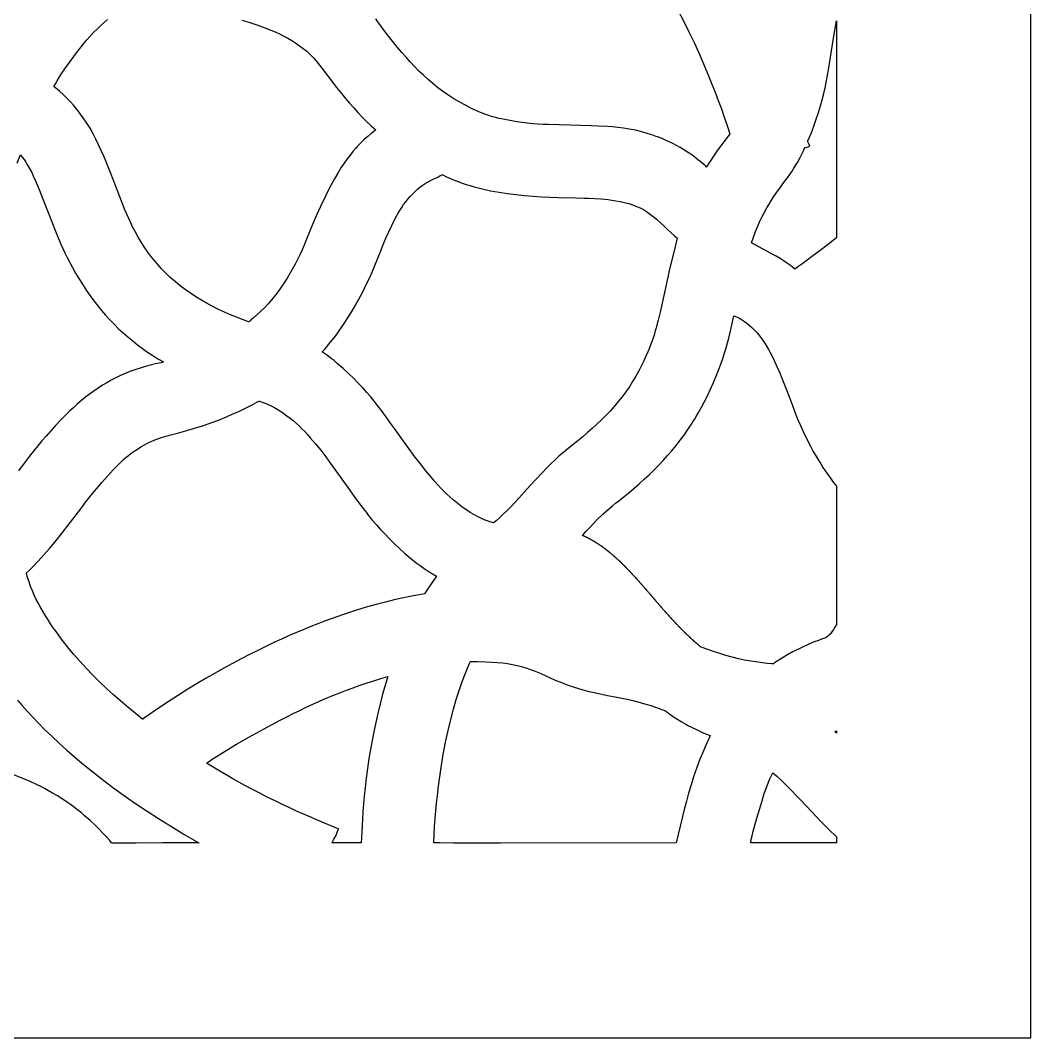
# Model space of a CAD drawing. Extents: x -255 to 255, y -78 to 122.
# Drawn here: x 151.3 to 255.3, y -77.9 to 26.8 of the extents above; entities that cross this region are included whole.
import ezdxf

# ---------------------------------------------------------------- set-up
doc = ezdxf.new("R2010")
doc.units = 0
doc.header["$MEASUREMENT"] = 0
doc.layers.add('LAYER_1', color=18, linetype='CONTINUOUS')

msp = doc.modelspace()

# ---------------------------------------------------------------- linework, layer by layer
at = {"layer": 'LAYER_1'}
for points in [[(-254.71, -77.88), (255.29, -77.88), (255.29, 122.12), (-254.71, 122.12)], [(231.83, 1.82), (231.41, 1.52), (231, 1.24), (230.55, 1.59), (230.15, 1.88), (229.8, 2.13), (229.5, 2.32), (229.07, 2.57), (228.89, 2.67), (226.54, 3.93), (226.75, 4.53), (226.97, 5.1), (227.19, 5.65), (227.42, 6.16), (227.65, 6.65), (227.89, 7.1), (228.12, 7.53), (228.36, 7.93), (228.59, 8.31), (228.81, 8.66), (229.24, 9.28), (229.63, 9.81), (229.96, 10.25), (230.24, 10.62), (230.49, 10.98), (230.72, 11.31), (230.92, 11.63), (231.27, 12.21), (231.54, 12.71), (231.89, 13.42), (231.98, 13.62), (232.03, 13.71), (232.06, 13.74), (232.11, 13.76), (232.22, 13.78), (232.37, 13.82), (232.54, 13.87), (232.47, 14.05), (232.4, 14.21), (232.36, 14.33), (232.36, 14.38), (232.36, 14.42), (232.68, 15.19), (232.97, 15.93), (233.22, 16.66), (233.45, 17.36), (233.65, 18.03), (233.83, 18.67), (233.98, 19.29), (234.12, 19.88), (234.23, 20.44), (234.34, 20.98), (234.5, 21.95), (234.63, 22.79), (234.74, 23.49), (235.02, 25.21), (235.15, 26.01), (235.29, 26.77), (235.29, 4.44), (234.46, 3.79), (233.61, 3.13), (232.73, 2.48)], [(194.11, 10.61), (194.32, 10.73), (194.5, 10.85), (194.58, 10.89), (194.65, 10.92), (194.7, 10.93), (194.75, 10.92), (195.14, 10.74), (195.54, 10.56), (195.94, 10.39), (196.34, 10.24), (196.75, 10.09), (197.16, 9.95), (197.57, 9.83), (197.99, 9.71), (198.41, 9.59), (198.83, 9.49), (199.69, 9.3), (200.55, 9.14), (201.42, 9.01), (202.29, 8.9), (203.17, 8.81), (204.05, 8.74), (204.93, 8.68), (205.81, 8.64), (206.69, 8.61), (208.44, 8.56), (209.27, 8.55), (209.8, 8.54), (210.4, 8.51), (211.06, 8.46), (211.79, 8.38), (212.18, 8.32), (212.59, 8.26), (213.01, 8.18), (213.45, 8.09), (213.9, 7.98), (214.31, 7.85), (214.7, 7.69), (215.07, 7.53), (215.41, 7.35), (215.72, 7.16), (216.02, 6.96), (216.29, 6.76), (216.55, 6.56), (216.78, 6.36), (217.19, 5.98), (217.54, 5.64), (217.83, 5.36), (218.29, 4.96), (218.62, 4.67), (218.83, 4.49), (218.88, 4.43), (218.9, 4.4), (218.5, 2.83), (218.15, 1.37), (217.58, -1.16), (217.14, -3.19), (216.94, -4.01), (216.85, -4.36), (216.76, -4.69), (216.72, -4.83), (216.64, -5.13), (216.51, -5.57), (216.31, -6.16), (216.18, -6.5), (216.04, -6.88), (215.87, -7.29), (215.67, -7.73), (215.45, -8.2), (215.21, -8.7), (214.93, -9.23), (214.63, -9.79), (214.31, -10.34), (213.97, -10.88), (213.61, -11.4), (213.23, -11.91), (212.83, -12.41), (212.41, -12.9), (211.98, -13.38), (211.54, -13.84), (211.09, -14.3), (210.62, -14.74), (210.14, -15.18), (209.66, -15.6), (209.17, -16.02), (208.68, -16.43), (207.68, -17.23), (207.21, -17.6), (206.76, -17.99), (206.32, -18.39), (205.89, -18.81), (205.47, -19.23), (205.05, -19.66), (204.24, -20.54), (203.43, -21.43), (202.63, -22.32), (202.22, -22.76), (201.8, -23.2), (201.39, -23.63), (200.96, -24.04), (200.56, -24.42), (200.25, -24.69), (200.05, -24.84), (199.99, -24.88), (199.96, -24.89), (199.55, -24.75), (199.14, -24.6), (198.74, -24.43), (198.35, -24.24), (197.97, -24.04), (197.59, -23.82), (197.22, -23.59), (196.86, -23.34), (196.51, -23.08), (196.16, -22.8), (195.83, -22.52), (195.49, -22.22), (195.17, -21.92), (194.85, -21.6), (194.53, -21.28), (194.22, -20.95), (193.92, -20.61), (193.62, -20.26), (193.03, -19.55), (192.46, -18.83), (191.9, -18.09), (190.82, -16.61), (189.78, -15.16), (189.38, -14.61), (188.91, -13.95), (188.36, -13.2), (188.04, -12.8), (187.7, -12.37), (187.34, -11.93), (186.94, -11.47), (186.52, -11), (186.06, -10.51), (185.57, -10.01), (185.05, -9.5), (184.49, -8.99), (183.9, -8.47), (183.57, -8.19), (183.28, -7.96), (182.8, -7.61), (182.49, -7.4), (182.36, -7.32), (182.34, -7.3), (182.33, -7.29), (182.34, -7.28), (182.36, -7.27), (182.38, -7.26), (182.41, -7.23), (182.6, -7.02), (182.79, -6.8), (183.04, -6.51), (183.35, -6.13), (183.7, -5.67), (184.1, -5.12), (184.54, -4.48), (184.99, -3.79), (185.4, -3.13), (185.78, -2.48), (186.13, -1.85), (186.45, -1.24), (186.75, -0.66), (187.02, -0.09), (187.27, 0.44), (187.7, 1.44), (188.06, 2.34), (188.37, 3.11), (188.63, 3.76), (188.91, 4.41), (189.2, 5.07), (189.5, 5.72), (189.82, 6.36), (189.98, 6.67), (190.16, 6.98), (190.34, 7.28), (190.53, 7.58), (190.73, 7.87), (190.94, 8.16), (191.16, 8.43), (191.4, 8.7), (191.66, 8.98), (191.92, 9.22), (192.16, 9.45), (192.4, 9.65), (192.63, 9.82), (192.85, 9.97), (193.06, 10.1), (193.25, 10.22), (193.58, 10.39), (193.84, 10.51), (194.02, 10.58)], [(224.72, -3.57), (224.84, -3.62), (225.08, -3.72), (225.23, -3.8), (225.41, -3.9), (225.62, -4.02), (225.84, -4.17), (226.07, -4.35), (226.32, -4.55), (226.58, -4.78), (226.85, -5.05), (227.12, -5.34), (227.4, -5.68), (227.67, -6.06), (227.95, -6.47), (228.29, -7.03), (228.6, -7.6), (228.89, -8.19), (229.17, -8.78), (229.43, -9.38), (229.68, -9.98), (230.16, -11.21), (230.62, -12.44), (231.09, -13.67), (231.33, -14.28), (231.59, -14.88), (231.86, -15.48), (232.15, -16.07), (232.61, -16.99), (232.91, -17.55), (233.26, -18.16), (233.67, -18.83), (233.89, -19.18), (234.14, -19.55), (234.4, -19.92), (234.67, -20.3), (234.97, -20.7), (235.29, -21.1), (235.29, -35.36), (235.13, -35.63), (234.98, -35.88), (234.82, -36.1), (234.67, -36.3), (234.52, -36.46), (234.37, -36.6), (234.23, -36.7), (234.09, -36.77), (233.76, -36.87), (233.43, -36.99), (232.99, -37.15), (232.45, -37.38), (231.81, -37.67), (231.45, -37.84), (231.07, -38.03), (230.67, -38.24), (230.24, -38.48), (229.62, -38.84), (229.18, -39.12), (228.91, -39.31), (228.8, -39.39), (228.74, -39.4), (228.61, -39.4), (228.16, -39.36), (227.45, -39.27), (226.49, -39.13), (225.84, -39.01), (225.19, -38.87), (224.55, -38.71), (223.91, -38.53), (223.27, -38.34), (222.64, -38.13), (221.38, -37.7), (221.38, -37.7), (221.38, -37.7), (221.38, -37.7), (221.38, -37.7), (221.38, -37.7), (221.38, -37.7), (221.38, -37.7), (221.38, -37.7), (221.38, -37.7), (221.37, -37.7), (221.37, -37.7), (221.37, -37.7), (221.36, -37.69), (221.35, -37.68), (221.34, -37.67), (221.33, -37.66), (221.31, -37.65), (221.3, -37.63), (221.28, -37.62), (221.26, -37.6), (221.24, -37.59), (221.22, -37.57), (221.2, -37.55), (221.17, -37.53), (221.13, -37.5), (221.08, -37.46), (221.04, -37.42), (221.02, -37.4), (221, -37.39), (220.98, -37.37), (220.96, -37.35), (220.94, -37.34), (220.92, -37.32), (220.9, -37.31), (220.89, -37.3), (220.88, -37.29), (220.87, -37.28), (220.86, -37.27), (220.85, -37.26), (220.85, -37.26), (220.84, -37.26), (220.84, -37.26), (220.84, -37.26), (220.84, -37.26), (220.84, -37.25), (220.84, -37.25), (220.84, -37.25), (220.83, -37.25), (220.83, -37.24), (220.82, -37.23), (220.81, -37.23), (220.79, -37.21), (220.78, -37.2), (220.76, -37.19), (220.75, -37.17), (220.73, -37.16), (220.71, -37.14), (220.69, -37.12), (220.67, -37.1), (220.62, -37.06), (220.53, -36.98), (220.49, -36.94), (220.47, -36.92), (220.45, -36.91), (220.43, -36.89), (220.41, -36.87), (220.39, -36.86), (220.38, -36.84), (220.36, -36.83), (220.35, -36.82), (220.34, -36.8), (220.33, -36.8), (220.32, -36.79), (220.32, -36.79), (220.31, -36.78), (220.31, -36.78), (220.31, -36.78), (220.31, -36.78), (220.31, -36.78), (220.31, -36.78), (220.31, -36.78), (220.31, -36.78), (220.3, -36.77), (220.3, -36.77), (220.3, -36.77), (220.29, -36.76), (220.28, -36.75), (220.27, -36.74), (220.25, -36.73), (220.24, -36.71), (220.22, -36.7), (220.2, -36.68), (220.19, -36.66), (220.17, -36.64), (220.15, -36.62), (220.12, -36.6), (220.08, -36.56), (219.99, -36.48), (219.95, -36.44), (219.93, -36.42), (219.91, -36.4), (219.89, -36.38), (219.87, -36.37), (219.86, -36.35), (219.84, -36.34), (219.83, -36.32), (219.81, -36.31), (219.8, -36.3), (219.8, -36.29), (219.79, -36.29), (219.79, -36.29), (219.79, -36.28), (219.79, -36.28), (219.78, -36.28), (219.78, -36.28), (219.78, -36.28), (219.78, -36.28), (219.78, -36.28), (219.78, -36.28), (219.78, -36.28), (219.77, -36.27), (219.77, -36.27), (219.77, -36.26), (219.76, -36.26), (219.75, -36.24), (219.73, -36.23), (219.72, -36.22), (219.7, -36.2), (219.69, -36.18), (219.67, -36.16), (219.65, -36.15), (219.63, -36.13), (219.61, -36.1), (219.59, -36.08), (219.54, -36.04), (219.5, -35.99), (219.45, -35.95), (219.43, -35.93), (219.41, -35.91), (219.39, -35.89), (219.37, -35.87), (219.36, -35.85), (219.34, -35.84), (219.32, -35.82), (219.31, -35.81), (219.3, -35.79), (219.29, -35.78), (219.28, -35.77), (219.27, -35.77), (219.27, -35.77), (219.27, -35.76), (219.27, -35.76), (219.26, -35.76), (219.26, -35.76), (219.26, -35.76), (219.26, -35.76), (219.26, -35.76), (219.26, -35.76), (219.26, -35.75), (219.25, -35.75), (219.25, -35.75), (219.24, -35.74), (219.23, -35.72), (219.22, -35.71), (219.2, -35.7), (219.19, -35.68), (219.17, -35.66), (219.15, -35.64), (219.13, -35.63), (219.12, -35.6), (219.09, -35.58), (219.05, -35.54), (219.01, -35.49), (218.97, -35.45), (218.92, -35.4), (218.9, -35.38), (218.88, -35.36), (218.86, -35.34), (218.84, -35.32), (218.83, -35.3), (218.81, -35.29), (218.8, -35.27), (218.78, -35.26), (218.77, -35.25), (218.76, -35.24), (218.76, -35.23), (218.76, -35.23), (218.75, -35.23), (218.75, -35.22), (218.75, -35.22), (218.75, -35.22), (218.75, -35.22), (218.75, -35.22), (218.75, -35.22), (218.75, -35.22), (218.74, -35.22), (218.74, -35.21), (218.74, -35.21), (218.74, -35.21), (218.73, -35.2), (218.73, -35.2), (218.72, -35.19), (218.71, -35.17), (218.69, -35.16), (218.68, -35.14), (218.66, -35.13), (218.64, -35.11), (218.63, -35.09), (218.61, -35.07), (218.59, -35.05), (218.57, -35.02), (218.52, -34.98), (218.48, -34.93), (218.44, -34.88), (218.42, -34.86), (218.39, -34.84), (218.37, -34.82), (218.36, -34.8), (218.34, -34.78), (218.32, -34.76), (218.3, -34.74), (218.29, -34.72), (218.28, -34.71), (218.26, -34.7), (218.25, -34.69), (218.25, -34.68), (218.25, -34.68), (218.24, -34.67), (218.24, -34.67), (218.24, -34.67), (218.24, -34.67), (218.24, -34.67), (218.24, -34.67), (218.23, -34.66), (218.23, -34.66), (218.23, -34.66), (218.23, -34.66), (218.23, -34.66), (218.23, -34.65), (218.22, -34.65), (218.22, -34.65), (218.21, -34.64), (218.2, -34.62), (218.18, -34.61), (218.17, -34.59), (218.15, -34.57), (218.14, -34.56), (218.12, -34.54), (218.1, -34.51), (218.08, -34.49), (218.06, -34.47), (218.04, -34.45), (218, -34.4), (217.95, -34.35), (217.91, -34.3), (217.89, -34.28), (217.87, -34.26), (217.85, -34.24), (217.83, -34.22), (217.82, -34.2), (217.8, -34.18), (217.78, -34.16), (217.77, -34.15), (217.76, -34.13), (217.75, -34.12), (217.74, -34.11), (217.74, -34.11), (217.73, -34.1), (217.73, -34.1), (217.73, -34.1), (217.73, -34.1), (217.73, -34.1), (217.73, -34.1), (217.72, -34.09), (217.72, -34.09), (217.72, -34.09), (217.72, -34.09), (217.71, -34.08), (217.71, -34.08), (217.7, -34.07), (217.69, -34.06), (217.68, -34.04), (217.67, -34.03), (217.65, -34.01), (217.63, -33.99), (217.62, -33.97), (217.6, -33.95), (217.58, -33.93), (217.56, -33.9), (217.52, -33.86), (217.43, -33.76), (217.39, -33.71), (217.37, -33.69), (217.35, -33.67), (217.33, -33.65), (217.31, -33.62), (217.3, -33.61), (217.28, -33.59), (217.27, -33.57), (217.25, -33.56), (217.24, -33.55), (217.23, -33.54), (217.23, -33.53), (217.23, -33.53), (217.22, -33.52), (217.22, -33.52), (217.22, -33.52), (217.22, -33.52), (217.22, -33.52), (217.22, -33.52), (217.22, -33.52), (217.21, -33.51), (217.21, -33.51), (217.21, -33.51), (217.21, -33.5), (217.2, -33.5), (217.2, -33.49), (217.19, -33.48), (217.18, -33.47), (217.16, -33.45), (217.15, -33.44), (217.13, -33.42), (217.11, -33.4), (217.1, -33.38), (217.08, -33.35), (217.06, -33.33), (217.04, -33.31), (216.99, -33.26), (216.91, -33.16), (216.89, -33.14), (216.87, -33.11), (216.85, -33.09), (216.83, -33.07), (216.81, -33.05), (216.79, -33.03), (216.78, -33.01), (216.76, -32.99), (216.75, -32.98), (216.74, -32.96), (216.73, -32.95), (216.73, -32.95), (216.72, -32.94), (216.72, -32.94), (216.72, -32.94), (216.71, -32.94), (216.71, -32.93), (216.71, -32.93), (216.71, -32.93), (216.71, -32.93), (216.71, -32.93), (216.71, -32.93), (216.71, -32.93), (216.7, -32.92), (216.7, -32.92), (216.7, -32.92), (216.69, -32.91), (216.68, -32.9), (216.67, -32.89), (216.66, -32.87), (216.65, -32.86), (216.63, -32.84), (216.61, -32.82), (216.6, -32.8), (216.58, -32.78), (216.56, -32.75), (216.54, -32.73), (216.52, -32.7), (216.47, -32.66), (216.43, -32.61), (216.39, -32.56), (216.37, -32.53), (216.35, -32.51), (216.33, -32.49), (216.31, -32.47), (216.29, -32.45), (216.28, -32.43), (216.26, -32.41), (216.25, -32.39), (216.24, -32.38), (216.23, -32.37), (216.22, -32.36), (216.22, -32.36), (216.21, -32.35), (216.21, -32.35), (216.21, -32.35), (216.21, -32.35), (216.21, -32.34), (216.2, -32.34), (216.2, -32.34), (216.2, -32.34), (216.2, -32.34), (216.2, -32.34), (216.2, -32.33), (216.19, -32.33), (216.19, -32.33), (216.18, -32.32), (216.18, -32.32), (216.17, -32.3), (216.16, -32.29), (216.14, -32.27), (216.13, -32.25), (216.11, -32.23), (216.09, -32.21), (216.07, -32.19), (216.06, -32.17), (216.03, -32.15), (215.99, -32.1), (215.95, -32.05), (215.91, -32), (215.86, -31.95), (215.84, -31.93), (215.82, -31.9), (215.81, -31.88), (215.79, -31.86), (215.77, -31.84), (215.76, -31.82), (215.74, -31.81), (215.73, -31.79), (215.72, -31.78), (215.71, -31.78), (215.71, -31.77), (215.71, -31.77), (215.7, -31.76), (215.7, -31.76), (215.7, -31.76), (215.7, -31.75), (215.7, -31.75), (215.69, -31.75), (215.69, -31.75), (215.69, -31.75), (215.69, -31.75), (215.69, -31.75), (215.69, -31.74), (215.68, -31.74), (215.68, -31.73), (215.67, -31.73), (215.66, -31.72), (215.65, -31.7), (215.64, -31.69), (215.62, -31.67), (215.61, -31.65), (215.59, -31.63), (215.57, -31.61), (215.55, -31.59), (215.53, -31.56), (215.51, -31.54), (215.47, -31.49), (215.42, -31.44), (215.38, -31.39), (215.36, -31.37), (215.34, -31.34), (215.32, -31.32), (215.3, -31.3), (215.28, -31.28), (215.26, -31.26), (215.25, -31.24), (215.23, -31.22), (215.22, -31.21), (215.21, -31.2), (215.2, -31.18), (215.19, -31.18), (215.19, -31.18), (215.19, -31.17), (215.18, -31.17), (215.18, -31.17), (215.18, -31.17), (215.18, -31.16), (215.18, -31.16), (215.18, -31.16), (215.18, -31.16), (215.18, -31.16), (215.17, -31.16), (215.17, -31.16), (215.17, -31.15), (215.17, -31.15), (215.16, -31.14), (215.15, -31.13), (215.14, -31.12), (215.13, -31.1), (215.11, -31.09), (215.09, -31.07), (215.08, -31.05), (215.06, -31.03), (215.04, -31.01), (215.02, -30.98), (215, -30.96), (214.98, -30.94), (214.89, -30.84), (214.84, -30.79), (214.82, -30.77), (214.8, -30.74), (214.78, -30.72), (214.76, -30.7), (214.75, -30.68), (214.73, -30.66), (214.71, -30.64), (214.7, -30.63), (214.69, -30.62), (214.68, -30.6), (214.67, -30.6), (214.67, -30.59), (214.67, -30.59), (214.66, -30.59), (214.66, -30.58), (214.66, -30.58), (214.66, -30.58), (214.66, -30.58), (214.66, -30.58), (214.66, -30.58), (214.65, -30.58), (214.65, -30.57), (214.65, -30.57), (214.65, -30.57), (214.64, -30.56), (214.64, -30.56), (214.63, -30.55), (214.62, -30.54), (214.61, -30.53), (214.59, -30.51), (214.58, -30.49), (214.56, -30.47), (214.54, -30.45), (214.52, -30.43), (214.5, -30.41), (214.48, -30.39), (214.43, -30.34), (214.34, -30.24), (214.3, -30.19), (214.28, -30.17), (214.26, -30.15), (214.24, -30.13), (214.22, -30.11), (214.2, -30.09), (214.19, -30.07), (214.17, -30.06), (214.16, -30.04), (214.15, -30.03), (214.14, -30.02), (214.14, -30.02), (214.14, -30.02), (214.13, -30.01), (214.13, -30.01), (214.13, -30.01), (214.13, -30), (214.13, -30), (214.12, -30), (214.12, -30), (214.12, -30), (214.12, -30), (214.12, -30), (214.11, -29.99), (214.11, -29.99), (214.11, -29.98), (214.1, -29.98), (214.09, -29.97), (214.08, -29.95), (214.06, -29.94), (214.05, -29.92), (214.03, -29.9), (214.01, -29.88), (213.99, -29.86), (213.97, -29.84), (213.95, -29.82), (213.93, -29.8), (213.88, -29.75), (213.83, -29.7), (213.79, -29.65), (213.77, -29.63), (213.74, -29.61), (213.72, -29.59), (213.7, -29.56), (213.68, -29.54), (213.67, -29.53), (213.65, -29.51), (213.63, -29.49), (213.62, -29.48), (213.61, -29.47), (213.6, -29.46), (213.59, -29.45), (213.59, -29.45), (213.59, -29.44), (213.58, -29.44), (213.58, -29.44), (213.58, -29.44), (213.58, -29.44), (213.58, -29.44), (213.58, -29.44), (213.58, -29.43), (213.58, -29.43), (213.57, -29.43), (213.57, -29.43), (213.57, -29.42), (213.56, -29.42), (213.56, -29.42), (213.55, -29.4), (213.53, -29.39), (213.52, -29.38), (213.5, -29.36), (213.49, -29.34), (213.47, -29.33), (213.45, -29.31), (213.43, -29.29), (213.4, -29.26), (213.38, -29.24), (213.36, -29.22), (213.31, -29.17), (213.26, -29.12), (213.22, -29.08), (213.19, -29.06), (213.17, -29.03), (213.15, -29.01), (213.13, -28.99), (213.11, -28.97), (213.09, -28.96), (213.08, -28.94), (213.06, -28.93), (213.05, -28.91), (213.04, -28.9), (213.03, -28.9), (213.03, -28.89), (213.02, -28.89), (213.02, -28.89), (213.02, -28.89), (213.02, -28.88), (213.01, -28.88), (213.01, -28.88), (213.01, -28.88), (213.01, -28.88), (213.01, -28.88), (213.01, -28.88), (213.01, -28.87), (213, -28.87), (213, -28.87), (213, -28.86), (212.99, -28.86), (212.98, -28.85), (212.97, -28.84), (212.96, -28.83), (212.94, -28.81), (212.92, -28.8), (212.9, -28.78), (212.88, -28.76), (212.86, -28.74), (212.84, -28.72), (212.82, -28.7), (212.77, -28.65), (212.72, -28.61), (212.67, -28.56), (212.62, -28.52), (212.6, -28.5), (212.57, -28.48), (212.55, -28.46), (212.53, -28.44), (212.51, -28.42), (212.49, -28.41), (212.48, -28.39), (212.46, -28.38), (212.45, -28.37), (212.45, -28.36), (212.44, -28.36), (212.44, -28.35), (212.43, -28.35), (212.43, -28.35), (212.43, -28.35), (212.43, -28.34), (212.43, -28.34), (212.43, -28.34), (212.42, -28.34), (212.42, -28.34), (212.42, -28.34), (212.42, -28.34), (212.41, -28.33), (212.41, -28.33), (212.4, -28.32), (212.4, -28.32), (212.39, -28.31), (212.37, -28.3), (212.35, -28.28), (212.34, -28.27), (212.32, -28.25), (212.3, -28.23), (212.27, -28.21), (212.25, -28.19), (212.22, -28.17), (212.2, -28.15), (212.15, -28.11), (212.1, -28.07), (212.04, -28.02), (212.02, -28), (211.99, -27.98), (211.97, -27.96), (211.95, -27.94), (211.92, -27.92), (211.9, -27.91), (211.89, -27.89), (211.87, -27.87), (211.85, -27.86), (211.84, -27.85), (211.83, -27.85), (211.83, -27.84), (211.82, -27.84), (211.82, -27.83), (211.82, -27.83), (211.81, -27.83), (211.81, -27.83), (211.81, -27.82), (211.81, -27.82), (211.81, -27.82), (211.81, -27.82), (211.81, -27.82), (211.8, -27.82), (211.8, -27.82), (211.8, -27.82), (211.79, -27.81), (211.79, -27.81), (211.78, -27.81), (211.78, -27.8), (211.77, -27.8), (211.75, -27.78), (211.74, -27.77), (211.72, -27.76), (211.7, -27.74), (211.68, -27.72), (211.65, -27.71), (211.63, -27.69), (211.6, -27.67), (211.58, -27.65), (211.55, -27.63), (211.44, -27.55), (211.38, -27.5), (211.36, -27.48), (211.33, -27.47), (211.31, -27.45), (211.28, -27.43), (211.26, -27.41), (211.24, -27.4), (211.22, -27.38), (211.21, -27.37), (211.19, -27.36), (211.18, -27.35), (211.18, -27.35), (211.17, -27.35), (211.17, -27.34), (211.16, -27.34), (211.16, -27.34), (211.16, -27.33), (211.15, -27.33), (211.15, -27.33), (211.15, -27.33), (211.15, -27.33), (211.15, -27.33), (211.15, -27.33), (211.15, -27.33), (211.14, -27.32), (211.14, -27.32), (211.13, -27.32), (211.13, -27.32), (211.12, -27.31), (211.12, -27.31), (211.1, -27.3), (211.08, -27.29), (211.06, -27.27), (211.04, -27.26), (211.02, -27.24), (211, -27.23), (210.97, -27.21), (210.94, -27.19), (210.91, -27.17), (210.86, -27.13), (210.74, -27.06), (210.71, -27.04), (210.68, -27.02), (210.65, -27), (210.63, -26.98), (210.6, -26.97), (210.58, -26.95), (210.56, -26.93), (210.53, -26.92), (210.52, -26.91), (210.5, -26.9), (210.49, -26.89), (210.49, -26.89), (210.48, -26.88), (210.47, -26.88), (210.47, -26.88), (210.46, -26.87), (210.46, -26.87), (210.46, -26.87), (210.46, -26.87), (210.46, -26.87), (210.45, -26.87), (210.45, -26.87), (210.45, -26.87), (210.45, -26.86), (210.44, -26.86), (210.44, -26.86), (210.43, -26.86), (210.43, -26.85), (210.42, -26.85), (210.41, -26.84), (210.41, -26.84), (210.39, -26.83), (210.37, -26.82), (210.34, -26.81), (210.32, -26.79), (210.29, -26.78), (210.27, -26.76), (210.24, -26.75), (210.21, -26.73), (210.18, -26.71), (210.12, -26.68), (210.05, -26.64), (209.99, -26.61), (209.96, -26.59), (209.93, -26.57), (209.9, -26.56), (209.87, -26.54), (209.85, -26.52), (209.82, -26.51), (209.8, -26.5), (209.78, -26.49), (209.76, -26.48), (209.75, -26.47), (209.74, -26.47), (209.74, -26.46), (209.73, -26.46), (209.72, -26.46), (209.72, -26.45), (209.71, -26.45), (209.71, -26.45), (209.71, -26.45), (209.71, -26.45), (209.71, -26.45), (209.71, -26.45), (209.7, -26.45), (209.7, -26.44), (209.69, -26.44), (209.68, -26.44), (209.67, -26.43), (209.66, -26.43), (209.64, -26.42), (209.63, -26.41), (209.61, -26.4), (209.59, -26.39), (209.57, -26.38), (209.55, -26.38), (209.53, -26.37), (209.48, -26.34), (209.44, -26.32), (209.39, -26.3), (209.34, -26.28), (209.32, -26.27), (209.3, -26.26), (209.28, -26.25), (209.26, -26.24), (209.24, -26.23), (209.22, -26.22), (209.2, -26.22), (209.19, -26.21), (209.18, -26.2), (209.17, -26.2), (209.16, -26.2), (209.15, -26.19), (209.15, -26.19), (209.15, -26.19), (209.15, -26.19), (209.54, -25.74), (209.92, -25.33), (210.28, -24.94), (210.62, -24.59), (211.24, -23.99), (211.78, -23.51), (212.22, -23.13), (212.56, -22.86), (212.9, -22.61), (213.43, -22.18), (213.96, -21.75), (214.48, -21.31), (214.99, -20.86), (215.5, -20.4), (216, -19.94), (216.49, -19.46), (216.97, -18.97), (217.44, -18.48), (217.9, -17.97), (218.35, -17.46), (218.78, -16.93), (219.2, -16.39), (219.6, -15.85), (219.99, -15.29), (220.36, -14.72), (220.51, -14.49), (220.66, -14.26), (220.85, -13.94), (221.09, -13.54), (221.36, -13.06), (221.67, -12.48), (222, -11.82), (222.34, -11.12), (222.64, -10.44), (222.91, -9.79), (223.16, -9.16), (223.38, -8.55), (223.59, -7.96), (223.77, -7.4), (223.93, -6.86), (224.07, -6.35), (224.2, -5.87), (224.41, -4.98), (224.58, -4.21)], [(175.89, -12.35), (176.27, -12.49), (176.65, -12.64), (177.01, -12.8), (177.37, -12.99), (177.72, -13.18), (178.06, -13.4), (178.39, -13.62), (178.72, -13.86), (179.04, -14.1), (179.35, -14.36), (179.66, -14.63), (179.96, -14.91), (180.26, -15.2), (180.55, -15.5), (180.83, -15.81), (181.11, -16.12), (181.66, -16.76), (182.19, -17.42), (182.71, -18.1), (183.21, -18.78), (184.2, -20.16), (185.16, -21.5), (185.55, -22.04), (186.01, -22.68), (186.55, -23.41), (186.86, -23.8), (187.19, -24.22), (187.54, -24.65), (187.93, -25.09), (188.34, -25.56), (188.78, -26.03), (189.26, -26.52), (189.76, -27.02), (190.3, -27.53), (190.87, -28.04), (191.25, -28.37), (191.64, -28.69), (192.03, -29), (192.44, -29.29), (192.85, -29.58), (193.27, -29.86), (193.69, -30.13), (194.12, -30.39), (193.8, -30.82), (193.49, -31.27), (193.18, -31.72), (192.89, -32.18), (192.88, -32.19), (192.87, -32.2), (192.54, -32.26), (191.75, -32.39), (191.2, -32.51), (190.53, -32.65), (189.75, -32.82), (188.86, -33.04), (187.91, -33.28), (186.88, -33.58), (185.76, -33.92), (184.55, -34.31), (183.27, -34.76), (182.59, -35.01), (181.9, -35.28), (181.19, -35.56), (180.46, -35.86), (179.71, -36.17), (178.95, -36.5), (178.17, -36.85), (177.37, -37.22), (176.55, -37.61), (175.72, -38.01), (174.87, -38.44), (174, -38.89), (173.12, -39.35), (172.23, -39.84), (171.32, -40.35), (170.4, -40.89), (169.46, -41.44), (168.51, -42.02), (167.55, -42.62), (166.58, -43.25), (165.59, -43.9), (164.59, -44.57), (164.06, -44.96), (163.92, -45.07), (163.88, -45.09), (163.86, -45.09), (163.1, -44.49), (162.34, -43.87), (161.6, -43.23), (160.86, -42.59), (160.13, -41.93), (159.42, -41.25), (158.72, -40.56), (158.04, -39.85), (157.38, -39.13), (156.74, -38.39), (156.11, -37.64), (155.51, -36.87), (154.94, -36.08), (154.66, -35.68), (154.38, -35.28), (154.12, -34.87), (153.86, -34.46), (153.61, -34.05), (153.37, -33.63), (153.13, -33.2), (152.91, -32.77), (152.7, -32.33), (152.51, -31.88), (152.33, -31.43), (152.17, -30.97), (152.02, -30.51), (151.89, -30.04), (152.2, -29.75), (152.51, -29.44), (153.11, -28.82), (153.7, -28.18), (154.26, -27.53), (154.82, -26.86), (155.36, -26.18), (156.42, -24.81), (157.48, -23.43), (158.01, -22.74), (158.55, -22.05), (159.1, -21.38), (159.66, -20.72), (160.23, -20.07), (160.82, -19.44), (161.12, -19.13), (161.47, -18.77), (161.9, -18.37), (162.14, -18.16), (162.41, -17.95), (162.69, -17.73), (162.99, -17.51), (163.32, -17.29), (163.67, -17.08), (164.05, -16.86), (164.44, -16.66), (164.87, -16.46), (165.32, -16.27), (165.6, -16.17), (165.91, -16.07), (166.63, -15.86), (167.46, -15.64), (168.4, -15.38), (169.45, -15.07), (170.01, -14.89), (170.59, -14.69), (171.2, -14.48), (171.83, -14.24), (172.49, -13.97), (173.16, -13.68), (173.77, -13.41), (174.3, -13.16), (175.12, -12.75), (175.63, -12.48), (175.85, -12.37), (175.87, -12.36)], [(197.59, -39.2), (197.6, -39.18), (197.64, -39.17), (197.79, -39.15), (198.02, -39.15), (198.33, -39.15), (199.19, -39.19), (200.36, -39.26), (200.91, -39.31), (201.44, -39.38), (201.94, -39.47), (202.41, -39.57), (202.87, -39.68), (203.3, -39.81), (203.7, -39.94), (204.08, -40.08), (204.44, -40.22), (204.77, -40.36), (205.38, -40.63), (205.9, -40.87), (206.34, -41.07), (206.97, -41.32), (207.58, -41.55), (208.18, -41.76), (208.75, -41.94), (209.3, -42.1), (209.83, -42.24), (210.34, -42.36), (210.82, -42.47), (211.71, -42.66), (212.5, -42.8), (213.19, -42.92), (213.76, -43.04), (214.46, -43.2), (215.09, -43.37), (215.67, -43.54), (216.19, -43.7), (216.65, -43.85), (217.05, -44), (217.68, -44.25), (217.85, -44.36), (218.24, -44.64), (218.53, -44.84), (218.87, -45.06), (219.29, -45.32), (219.77, -45.6), (220.07, -45.77), (220.38, -45.93), (221.01, -46.24), (221.65, -46.53), (222.3, -46.79), (222.14, -47.12), (221.97, -47.47), (221.77, -47.93), (221.52, -48.51), (221.23, -49.22), (220.92, -50.06), (220.59, -51.02), (220.32, -51.86), (220.07, -52.7), (219.84, -53.55), (219.62, -54.41), (219.2, -56.12), (218.78, -57.84), (200.7, -57.85), (195.86, -57.85), (194.5, -57.84), (193.83, -57.84), (193.87, -56.98), (193.92, -56.15), (193.98, -55.33), (194.04, -54.53), (194.12, -53.74), (194.2, -52.98), (194.28, -52.23), (194.38, -51.5), (194.48, -50.78), (194.58, -50.08), (194.69, -49.4), (194.8, -48.74), (195.05, -47.47), (195.31, -46.26), (195.58, -45.13), (195.86, -44.07), (196.15, -43.07), (196.44, -42.16), (196.73, -41.31), (197.02, -40.53), (197.31, -39.83)], [(189.1, -40.71), (189.08, -40.77), (189.04, -40.91), (188.89, -41.4), (188.67, -42.18), (188.53, -42.67), (188.38, -43.24), (188.07, -44.51), (187.8, -45.74), (187.56, -46.92), (187.35, -48.06), (187.16, -49.14), (187.01, -50.18), (186.87, -51.17), (186.76, -52.12), (186.67, -53.01), (186.59, -53.85), (186.53, -54.65), (186.48, -55.39), (186.41, -56.72), (186.37, -57.84), (183.35, -57.84), (183.36, -57.8), (183.4, -57.72), (183.55, -57.46), (183.65, -57.26), (183.77, -57.02), (183.89, -56.74), (184.01, -56.41), (184.01, -56.4), (184, -56.4), (182.16, -55.62), (181.01, -55.13), (179.71, -54.55), (179.01, -54.23), (178.27, -53.88), (177.5, -53.51), (176.69, -53.11), (175.85, -52.68), (174.98, -52.23), (174.08, -51.74), (173.14, -51.22), (172.46, -50.83), (171.79, -50.44), (170.44, -49.63), (170.63, -49.49), (171.03, -49.22), (171.64, -48.82), (172.47, -48.31), (173.52, -47.68), (174.8, -46.95), (176.3, -46.12), (177.14, -45.67), (178.03, -45.2), (178.7, -44.85), (179.37, -44.52), (180.04, -44.19), (180.71, -43.87), (181.39, -43.56), (182.07, -43.25), (182.76, -42.95), (183.45, -42.67), (184.15, -42.39), (184.84, -42.12), (185.54, -41.86), (186.25, -41.61), (186.96, -41.37), (187.67, -41.14), (188.38, -40.92)], [(235.29, -46.53), (235.11, -46.35), (235.29, -46.31)], [(228.73, -50.62), (228.79, -50.65), (228.89, -50.72), (229.17, -50.97), (229.6, -51.38), (230.16, -51.93), (231.68, -53.5), (233.73, -55.65), (234.5, -56.44), (235.29, -57.21), (235.29, -57.84), (226.47, -57.84), (226.46, -57.79), (226.47, -57.72), (226.51, -57.48), (226.6, -57.12), (226.72, -56.63), (227.09, -55.3), (227.63, -53.49), (227.86, -52.75), (227.99, -52.39), (228.12, -52.03), (228.26, -51.68), (228.41, -51.32), (228.57, -50.97)]]:
    msp.add_lwpolyline(points, close=True, dxfattribs=at)
for points in [[(219.01, 27.83), (219.55, 26.77), (220.1, 25.66), (220.66, 24.48), (221.22, 23.24), (221.78, 21.95), (222.13, 21.11), (222.47, 20.27), (222.8, 19.43), (223.13, 18.58), (223.44, 17.73), (223.74, 16.88), (224.03, 16.02), (224.32, 15.16), (224.31, 15.13), (224.28, 15.08), (224.16, 14.91), (223.7, 14.32), (223.37, 13.89), (222.99, 13.37), (222.56, 12.74), (222.34, 12.39), (222.1, 12.02), (222.02, 11.87), (221.97, 11.79), (221.92, 11.72), (221.83, 11.81), (221.61, 12.02), (221.24, 12.33), (221, 12.52), (220.72, 12.74), (220.29, 13.06), (219.97, 13.27), (219.58, 13.52), (219.2, 13.75), (218.82, 13.95), (218.44, 14.15), (218.07, 14.33), (217.7, 14.5), (217.34, 14.66), (216.98, 14.8), (216.62, 14.93), (216.27, 15.06), (215.92, 15.17), (215.24, 15.36), (214.59, 15.52), (213.95, 15.65), (213.35, 15.74), (212.77, 15.82), (212.23, 15.87), (211.71, 15.91), (210.79, 15.95), (210.03, 15.98), (208.94, 16.02), (207.84, 16.04), (206.75, 16.07), (205.65, 16.1), (205.11, 16.13), (204.56, 16.16), (204.02, 16.2), (203.47, 16.26), (202.93, 16.32), (202.39, 16.39), (201.86, 16.49), (201.32, 16.59), (201.14, 16.62), (200.77, 16.69), (200.52, 16.75), (200.23, 16.82), (199.89, 16.92), (199.51, 17.04), (199.1, 17.18), (198.65, 17.36), (198.16, 17.56), (197.65, 17.81), (197.09, 18.09), (196.51, 18.41), (195.9, 18.77), (195.27, 19.18), (194.74, 19.54), (194.23, 19.93), (193.73, 20.33), (193.25, 20.75), (192.77, 21.18), (192.31, 21.62), (191.86, 22.08), (191.41, 22.55), (190.98, 23.03), (190.56, 23.52), (190.14, 24.01), (189.73, 24.51), (188.94, 25.53), (188.16, 26.55), (188.07, 26.69), (187.86, 26.98)], [(174.07, 26.87), (174.8, 26.65), (175.71, 26.35), (176.16, 26.18), (176.61, 26.01), (177.06, 25.83), (177.51, 25.64), (177.95, 25.44), (178.38, 25.22), (178.8, 25), (179.22, 24.76), (179.62, 24.5), (180.02, 24.23), (180.4, 23.95), (180.76, 23.65), (181.11, 23.33), (181.44, 22.99), (181.68, 22.72), (181.94, 22.39), (182.57, 21.56), (183.36, 20.52), (183.82, 19.93), (184.33, 19.29), (184.74, 18.8), (185.16, 18.31), (185.59, 17.83), (186.02, 17.35), (186.46, 16.88), (186.92, 16.43), (187.38, 15.98), (187.86, 15.55), (187.86, 15.55), (187.63, 15.37), (187.37, 15.17), (187.04, 14.88), (186.91, 14.77), (186.64, 14.53), (186.47, 14.36), (186.26, 14.16), (186.03, 13.92), (185.78, 13.65), (185.51, 13.33), (185.22, 12.97), (184.92, 12.57), (184.61, 12.13), (184.28, 11.64), (183.94, 11.11), (183.6, 10.52), (183.26, 9.89), (182.96, 9.31), (182.68, 8.75), (182.18, 7.69), (181.74, 6.72), (181.36, 5.83), (180.74, 4.32), (180.49, 3.71), (180.27, 3.2), (180.04, 2.71), (179.8, 2.22), (179.55, 1.73), (179.28, 1.25), (179.01, 0.77), (178.73, 0.29), (178.43, -0.17), (178.12, -0.63), (177.8, -1.08), (177.47, -1.51), (177.13, -1.94), (176.77, -2.35), (176.39, -2.74), (176.01, -3.12), (175.6, -3.49), (175.19, -3.84), (175.04, -3.96), (174.92, -4.08), (174.87, -4.13), (174.83, -4.16), (174.79, -4.18), (174.75, -4.18), (174.13, -3.95), (173.51, -3.71), (172.9, -3.46), (172.28, -3.19), (171.68, -2.91), (171.08, -2.61), (170.49, -2.3), (169.91, -1.97), (169.34, -1.62), (168.78, -1.26), (168.24, -0.88), (167.71, -0.48), (167.2, -0.06), (166.7, 0.37), (166.23, 0.83), (165.78, 1.3), (165.28, 1.87), (164.82, 2.43), (164.41, 2.99), (164.03, 3.53), (163.68, 4.06), (163.37, 4.58), (163.08, 5.09), (162.83, 5.58), (162.6, 6.05), (162.39, 6.5), (162.04, 7.33), (161.76, 8.05), (161.52, 8.66), (161.05, 9.85), (160.59, 11.06), (160.11, 12.26), (159.86, 12.85), (159.6, 13.44), (159.33, 14.03), (159.05, 14.61), (158.75, 15.17), (158.44, 15.73), (158.11, 16.27), (157.75, 16.8), (157.37, 17.31), (157.18, 17.56), (156.97, 17.8), (156.9, 17.89), (156.74, 18.1), (156.46, 18.41), (156.28, 18.6), (156.06, 18.82), (155.96, 18.92), (155.71, 19.16), (155.3, 19.53), (154.72, 20.01), (154.89, 20.31), (155.06, 20.61), (155.3, 21.01), (155.62, 21.5), (156.01, 22.07), (156.49, 22.74), (157.04, 23.49), (157.41, 23.96), (157.77, 24.41), (158.13, 24.83), (158.49, 25.23), (158.85, 25.61), (159.2, 25.97), (159.55, 26.31), (159.89, 26.62), (160.23, 26.92)], [(150.94, 12.14), (151.27, 12.98), (151.46, 12.77), (151.65, 12.53), (151.84, 12.25), (152.02, 11.94), (152.21, 11.6), (152.4, 11.23), (152.59, 10.82), (152.79, 10.38), (153.2, 9.43), (153.63, 8.36), (154.59, 5.92), (154.82, 5.32), (155.1, 4.62), (155.45, 3.81), (155.65, 3.36), (155.86, 2.9), (156.1, 2.41), (156.36, 1.9), (156.65, 1.38), (156.95, 0.83), (157.29, 0.26), (157.65, -0.32), (158.05, -0.92), (158.47, -1.53), (158.84, -2.05), (159.23, -2.55), (159.64, -3.04), (160.05, -3.52), (160.49, -3.99), (160.93, -4.45), (161.39, -4.9), (161.86, -5.33), (162.34, -5.75), (162.84, -6.16), (163.34, -6.56), (163.85, -6.94), (164.37, -7.31), (164.9, -7.66), (165.44, -8), (165.99, -8.33), (165.96, -8.34), (165.92, -8.36), (165.76, -8.4), (165.18, -8.52), (164.76, -8.62), (164.27, -8.75), (163.7, -8.92), (163.05, -9.13), (162.55, -9.31), (162.06, -9.5), (161.58, -9.72), (161.1, -9.95), (160.63, -10.19), (160.17, -10.46), (159.72, -10.73), (159.27, -11.02), (158.83, -11.32), (158.4, -11.64), (157.97, -11.96), (157.56, -12.3), (157.15, -12.64), (156.76, -13), (156.37, -13.36), (155.99, -13.73), (155.43, -14.3), (154.89, -14.87), (154.39, -15.42), (153.92, -15.95), (153.47, -16.46), (153.06, -16.96), (152.3, -17.9), (151.65, -18.76), (151.08, -19.52)], [(150.96, -43.15), (151.44, -43.7), (151.97, -44.28), (152.54, -44.89), (153.15, -45.52), (153.8, -46.18), (154.5, -46.86), (155.25, -47.55), (156.04, -48.27), (156.88, -49), (157.78, -49.75), (158.72, -50.52), (159.71, -51.3), (160.76, -52.09), (161.86, -52.89), (163.02, -53.7), (164.23, -54.51), (165.49, -55.33), (166.82, -56.16), (168.2, -56.99), (169.64, -57.82), (169.68, -57.84), (165.93, -57.84), (163.18, -57.86), (161.44, -57.87), (160.95, -57.87), (160.72, -57.86), (160.69, -57.84), (160.63, -57.78), (160.45, -57.56), (160.16, -57.23), (159.97, -57.02), (159.74, -56.79), (159.39, -56.43), (158.96, -56.02), (158.46, -55.54), (157.87, -55.03), (157.55, -54.75), (157.2, -54.47), (156.83, -54.19), (156.43, -53.89), (156.01, -53.6), (155.56, -53.3), (155.09, -53), (154.59, -52.7), (154.17, -52.46), (153.76, -52.24), (153.37, -52.03), (152.99, -51.85), (152.27, -51.52), (151.61, -51.24), (150.49, -50.8)]]:
    msp.add_lwpolyline(points, dxfattribs=at)

doc.saveas('drawing.dxf')
